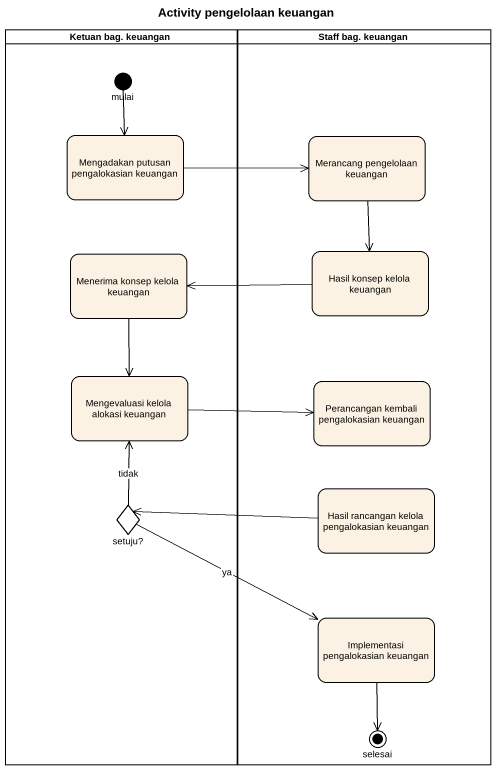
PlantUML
@startuml
title Activity pengelolaan keuangan
hide empty description
state "Ketuan bag. keuangan" as Ketuan_bag_keuangan <<partition>> {
  state mulai <<start>>
  state "Mengadakan putusan pengalokasian keuangan" as Mengadakan_putusan
  state "Menerima konsep kelola keuangan" as Menerima_konsep_kelola
  state "Mengevaluasi kelola alokasi keuangan" as Mengevaluasi_kelola_alokasi
  state "setuju?" as setuju <<choice>>
}
state "Staff bag. keuangan" as Staff_bag_keuangan <<partition>> {
  state "Merancang pengelolaan keuangan" as Merancang_pengelolaan
  state "Hasil konsep kelola keuangan" as Hasil_konsep_kelola_keuangan
  state "Perancangan kembali pengalokasian keuangan" as Perancangan_kembali
  state "Hasil rancangan kelola pengalokasian keuangan" as Hasil_rancangan_kelola
  state "Implementasi pengalokasian keuangan" as Implementasi_pengalokasian
  state selesai <<end>>
}
mulai --> Mengadakan_putusan
Mengadakan_putusan -right-> Merancang_pengelolaan
Merancang_pengelolaan --> Hasil_konsep_kelola_keuangan
Menerima_konsep_kelola --> Mengevaluasi_kelola_alokasi
Hasil_konsep_kelola_keuangan -left-> Menerima_konsep_kelola
Mengevaluasi_kelola_alokasi -right-> Perancangan_kembali
setuju -up-> Mengevaluasi_kelola_alokasi : tidak
setuju -right-> Implementasi_pengalokasian : ya
Hasil_rancangan_kelola -left-> setuju
Implementasi_pengalokasian --> selesai
@enduml
